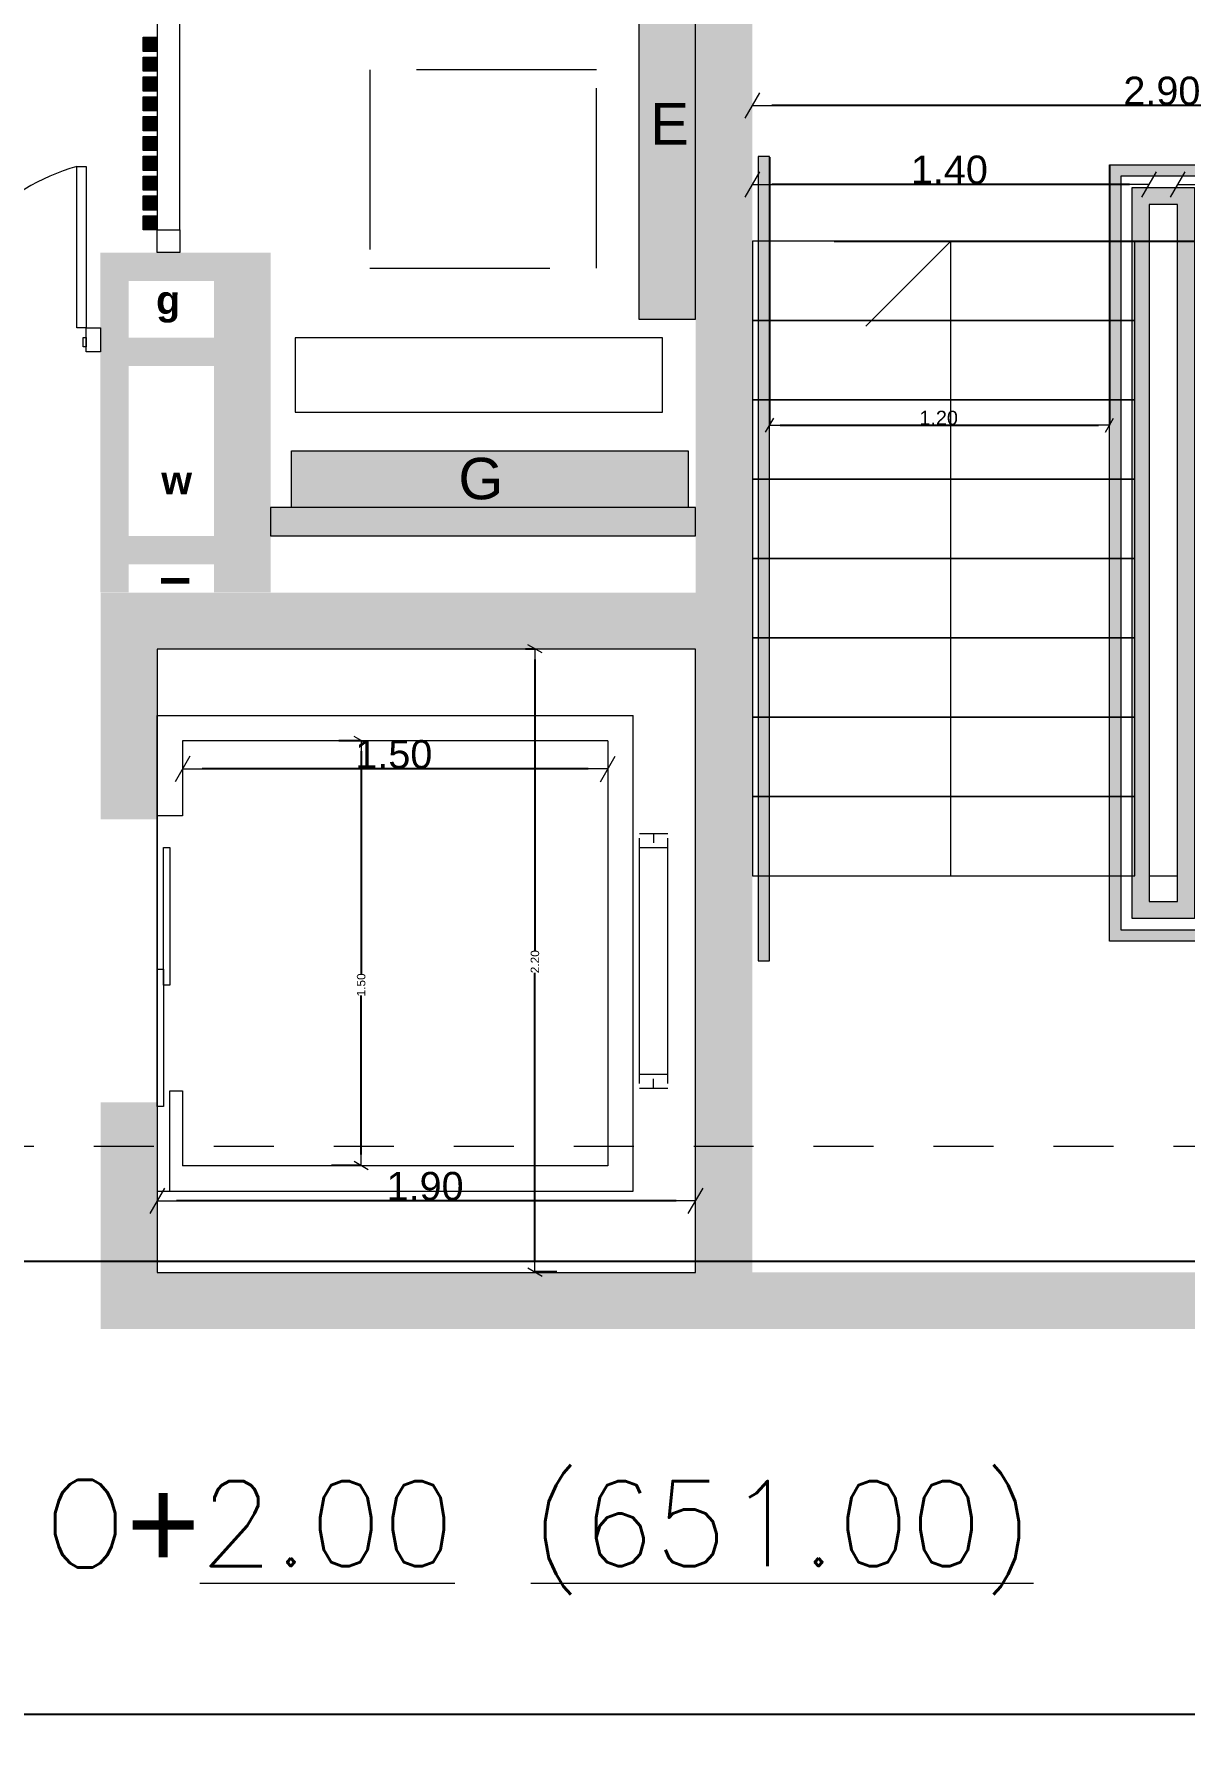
# Model space of a CAD drawing. Header units: millimetres. Extents: x 475616349 to 476941521, y 4620115302 to 4621446928.
# Drawn here: x 476519172 to 476523230, y 4620348741 to 4620354824 of the extents above; entities that cross this region are included whole.
import ezdxf

# ---------------------------------------------------------------- set-up
doc = ezdxf.new("R2010")
doc.units = ezdxf.units.MM
doc.header["$MEASUREMENT"] = 0
doc.set_wipeout_variables(frame=1)
for name, pattern in [('Dashed', [423.333333, 211.666667, -211.666667]), ('Long Dashed', [1058.333302, 634.99999, -423.333311]), ('Wipeout_Contour', [1000, 0, -1000])]:
    doc.linetypes.add(name, pattern=pattern)
doc.layers.add('0_Pen_No__8_Pen_No__11', color=7, linetype='Continuous', lineweight=0, true_color=0x636466)
doc.layers.add('New_2D Drafting - General_Pen_No__250_Pen_No__17', color=7, linetype='Continuous', lineweight=0, true_color=0xa68068)
for name, color, linetype, lineweight in [('0_Pen_No__8_Pen_No__7', 7, 'Continuous', 0), ('2D Drafting - General_Pen_No__250_Pen_No__7_Pen_No__7', 7, 'Continuous', 0), ('a-iataki_Pen_No__1_Pen_No__1', 1, 'Continuous', 0), ('Doors_Pen_No__7_Pen_No__7', 7, 'Continuous', 0), ('G-Anno-Nplt_Pen_No__7', 7, 'Continuous', 0), ('gegmebi_Pen_No__7_Pen_No__7', 7, 'Continuous', 0), ('New_._Pen_No__1', 1, 'Continuous', 0), ('New_2D Drafting - General_Pen_No__1', 1, 'Continuous', 0), ('New_2D Drafting - General_Pen_No__250_Pen_No__7_Pen_No__154', 154, 'Continuous', 0), ('New_2D Drafting - General_Pen_No__250_Pen_No__7_Pen_No__250', 7, 'Continuous', 0), ('New_2D Drafting - General_Pen_No__250_Pen_No__7_Pen_No__7', 7, 'Continuous', 0), ('New_2D Drafting - General_Pen_No__30_Pen_No__9_Pen_No__9_Pen_No__4', 7, 'Continuous', 0), ('New_2D Drafting - General_Pen_No__30_Pen_No__9_Pen_No__9_Pen_No__7', 7, 'Continuous', 0), ('New_2D Drafting - General_Pen_No__4', 7, 'Continuous', 0), ('New_R03_Nakveti_Pen_No__250', 7, 'Continuous', 0), ('New_R03_Nakveti_Pen_No__4', 7, 'Continuous', 0), ('New_shenobebi_Pen_No__1', 1, 'Continuous', 0), ('New_shenobebi_Pen_No__7', 7, 'Continuous', 0), ('New_Structural - Bearing_Pen_No__4', 7, 'Continuous', 0), ('New_Structural - Bearing_Pen_No__7', 7, 'Continuous', 0), ('zoma_Pen_No__142', 142, 'Continuous', 0)]:
    doc.layers.add(name, color=color, linetype=linetype, lineweight=lineweight)
doc.layers.add('zoma', color=7, linetype='Continuous')
doc.styles.add('GENERATED_STYLE_1', font='arial.ttf')
doc.styles.add('GENERATED_STYLE_2', font='arial.ttf')
doc.styles.add('GENERATED_STYLE_7', font='arialbd.ttf')
doc.dimstyles.new('GENERATED_STYLE__1', dxfattribs={"dimtxt": 200, "dimasz": 64.421331, "dimexe": 0.18, "dimexo": 3, "dimgap": 0.09, "dimtad": 1, "dimtih": 1, "dimtoh": 1, "dimlfac": 0.001, "dimzin": 0, "dimdsep": 46, "dimtxsty": 'GENERATED_STYLE_2', "dimblk": 'ARROWHEAD_2', "dimblk1": 'ARROWHEAD_2', "dimblk2": 'ARROWHEAD_2', "dimcen": 0.09, "dimclrd": 142, "dimclre": 142, "dimclrt": 142, "dimadec": 0, "dimazin": 0, "dimtfac": 1, "dimtdec": 4, "dimtmove": 0, "dimatfit": 3, "dimfxl": 1, "dimtolj": 1, "dimtzin": 0, "dimarcsym": 0})
doc.dimstyles.new('GENERATED_STYLE__20', dxfattribs={"dimtxt": 50, "dimasz": 38, "dimexe": 0.18, "dimexo": 3, "dimgap": 0.09, "dimtad": 1, "dimlfac": 0.001, "dimzin": 0, "dimdsep": 46, "dimtxsty": 'GENERATED_STYLE_1', "dimblk": 'ARROWHEAD_2', "dimblk1": 'ARROWHEAD_2', "dimblk2": 'ARROWHEAD_2', "dimcen": 0.09, "dimclrd": 7, "dimclre": 7, "dimclrt": 7, "dimadec": 0, "dimazin": 0, "dimtfac": 1, "dimtdec": 4, "dimtmove": 0, "dimatfit": 3, "dimfxl": 1, "dimtolj": 1, "dimtzin": 0, "dimarcsym": 0})
doc.dimstyles.new('GENERATED_STYLE__5', dxfattribs={"dimtxt": 100, "dimasz": 68.640772, "dimexe": 0.18, "dimexo": 0.0625, "dimgap": 0.09, "dimtad": 1, "dimlfac": 0.001, "dimzin": 0, "dimdsep": 46, "dimtxsty": 'GENERATED_STYLE_2', "dimblk": 'ARROWHEAD_2', "dimblk1": 'ARROWHEAD_2', "dimblk2": 'ARROWHEAD_2', "dimcen": 0.09, "dimse1": 1, "dimse2": 1, "dimclrd": 142, "dimclre": 142, "dimclrt": 142, "dimadec": 0, "dimazin": 0, "dimtfac": 1, "dimtdec": 4, "dimtmove": 0, "dimatfit": 3, "dimfxl": 1, "dimtolj": 1, "dimtzin": 0, "dimarcsym": 0})
doc.dimstyles.new('GENERATED_STYLE__6', dxfattribs={"dimtxt": 30.000001, "dimasz": 38, "dimexe": 0.18, "dimexo": 3, "dimgap": 0.09, "dimtad": 1, "dimlfac": 0.001, "dimzin": 0, "dimdsep": 46, "dimtxsty": 'GENERATED_STYLE_2', "dimblk": 'ARROWHEAD_2', "dimblk1": 'ARROWHEAD_2', "dimblk2": 'ARROWHEAD_2', "dimcen": 0.09, "dimclrd": 142, "dimclre": 142, "dimclrt": 142, "dimadec": 0, "dimazin": 0, "dimtfac": 1, "dimtdec": 4, "dimtmove": 0, "dimatfit": 3, "dimfxl": 1, "dimtolj": 1, "dimtzin": 0, "dimarcsym": 0})
doc.dimstyles.new('GENERATED_STYLE__7', dxfattribs={"dimtxt": 30.000001, "dimasz": 38, "dimexe": 0.18, "dimexo": 3, "dimgap": 0.09, "dimtad": 1, "dimtih": 1, "dimtoh": 1, "dimlfac": 0.001, "dimzin": 0, "dimdsep": 46, "dimtxsty": 'GENERATED_STYLE_2', "dimblk": 'ARROWHEAD_2', "dimblk1": 'ARROWHEAD_2', "dimblk2": 'ARROWHEAD_2', "dimcen": 0.09, "dimclrd": 142, "dimclre": 142, "dimclrt": 142, "dimadec": 0, "dimazin": 0, "dimtfac": 1, "dimtdec": 4, "dimtmove": 0, "dimatfit": 3, "dimfxl": 1, "dimtolj": 1, "dimtzin": 0, "dimarcsym": 0})
doc.dimstyles.new('GENERATED_STYLE__9', dxfattribs={"dimtxt": 100, "dimasz": 68.640772, "dimexe": 0.18, "dimexo": 900, "dimgap": 0.09, "dimtad": 1, "dimlfac": 0.001, "dimzin": 0, "dimdsep": 46, "dimtxsty": 'GENERATED_STYLE_2', "dimblk": 'ARROWHEAD_2', "dimblk1": 'ARROWHEAD_2', "dimblk2": 'ARROWHEAD_2', "dimcen": 0.09, "dimclrd": 7, "dimclre": 7, "dimclrt": 7, "dimadec": 0, "dimazin": 0, "dimtfac": 1, "dimtdec": 4, "dimtmove": 0, "dimatfit": 3, "dimfxl": 1, "dimtolj": 1, "dimtzin": 0, "dimarcsym": 0})

# ---------------------------------------------------------------- blocks, each defined once
blk = doc.blocks.new('*D1238', base_point=(476577134.1, 4620325125.7))
at = {"layer": 'zoma_Pen_No__142', "color": 142, "linetype": 'Continuous', "lineweight": 0, "transparency": 16777216}
for p, q in [((476518731.6, 4620381340.9), (476518682.7, 4620381256.2)), ((476518707.1, 4620381235), (476518707.1, 4620381362.1)), ((476525231.6, 4620381340.9), (476525182.7, 4620381256.2)), ((476525207.1, 4620381235), (476525207.1, 4620381362.1)), ((476518707.1, 4620381298.6), (476525207.1, 4620381298.6))]:
    blk.add_line(p, q, dxfattribs=at)
at = {"layer": 'zoma_Pen_No__142', "color": 142, "lineweight": 0, "transparency": 16777216, "char_height": 200, "attachment_point": 7, "style": 'GENERATED_STYLE_2'}
for s, insert in [('\\A1;{\\pql;\\fArial CYR|b0|i0|c204|p34;6.50}', (476521691.1, 4620381338.6)), ('\\A1;{\\pql;\\fArial CYR|b0|i0|c204|p34;0.40}', (476524650.5, 4620381338.6))]:
    blk.add_mtext(s, dxfattribs=dict(at, insert=insert))
blk = doc.blocks.new('ARROWHEAD_2')
at = {"color": 0, "linetype": 'Continuous', "lineweight": 0}
for p, q in [((0, 0), (-1, 0)), ((-0.378, -0.655), (0.378, 0.655))]:
    blk.add_line(p, q, dxfattribs=at)
blk = doc.blocks.new('*D4000')
at = {"layer": 'Defpoints', "color": 0, "linetype": 'Continuous', "transparency": 16777216}
for p in [(476519605.1, 4620350706.6), (476519605.1, 4620350701.6), (476521505.1, 4620350701.6)]:
    blk.add_point(p, dxfattribs=at)
at = {"layer": 'zoma', "color": 142, "linetype": 'Continuous', "lineweight": -2, "transparency": 16777216}
blk.add_line((476521436.4, 4620350706.6), (476519673.7, 4620350706.6), dxfattribs=at)
at = {"layer": 'zoma', "color": 142, "linetype": 'Continuous', "lineweight": -2, "transparency": 16777216, "xscale": 68.64077230571034, "yscale": 68.64077230571034, "zscale": 68.64077230571034, "rotation": 180}
blk.add_blockref('ARROWHEAD_2', (476519605.1, 4620350706.6), dxfattribs=at)
at = {"layer": 'zoma', "color": 142, "linetype": 'Continuous', "lineweight": -2, "transparency": 16777216, "xscale": 68.64077230571034, "yscale": 68.64077230571034, "zscale": 68.64077230571034}
blk.add_blockref('ARROWHEAD_2', (476521505.1, 4620350706.6), dxfattribs=at)
at = {"layer": 'zoma', "color": 142, "linetype": 'Continuous', "lineweight": 0, "transparency": 16777216, "insert": (476520550.4, 4620350757.7), "char_height": 100, "attachment_point": 5, "style": 'GENERATED_STYLE_2'}
blk.add_mtext('\\A1;1.90', dxfattribs=at)
blk = doc.blocks.new('*D4001')
at = {"layer": 'Defpoints', "color": 0, "linetype": 'Continuous', "transparency": 16777216}
for p in [(476520243.5, 4620352331.8), (476520324.9, 4620352331.8), (476520217.4, 4620350831.8)]:
    blk.add_point(p, dxfattribs=at)
at = {"layer": 'zoma', "color": 142, "linetype": 'Continuous', "lineweight": -2, "transparency": 16777216}
for p, q in [((476520246.5, 4620352331.8), (476520325.1, 4620352331.8)), ((476520324.9, 4620352293.8), (476520324.9, 4620351506.3)), ((476520324.9, 4620350869.8), (476520324.9, 4620351431.1)), ((476520220.4, 4620350831.8), (476520325.1, 4620350831.8))]:
    blk.add_line(p, q, dxfattribs=at)
at = {"layer": 'zoma', "color": 142, "linetype": 'Continuous', "lineweight": -2, "transparency": 16777216, "xscale": 38.00000000000001, "yscale": 38.00000000000001, "zscale": 38.00000000000001}
for p, rotation in [((476520324.9, 4620352331.8), 90), ((476520324.9, 4620350831.8), 270)]:
    blk.add_blockref('ARROWHEAD_2', p, dxfattribs=dict(at, rotation=rotation))
at = {"layer": 'zoma', "color": 142, "linetype": 'Continuous', "lineweight": 0, "transparency": 16777216, "insert": (476520324.9, 4620351468.7), "char_height": 30, "attachment_point": 5, "rotation": 90, "style": 'GENERATED_STYLE_2'}
blk.add_mtext('\\A1;1.50', dxfattribs=at)
blk = doc.blocks.new('*D4002')
at = {"layer": 'Defpoints', "color": 0, "linetype": 'Continuous', "transparency": 16777216}
for p in [(476519694.8, 4620352330.3), (476521194.8, 4620352330.3), (476519694.8, 4620352231.1)]:
    blk.add_point(p, dxfattribs=at)
at = {"layer": 'zoma', "color": 142, "linetype": 'Continuous', "lineweight": -2, "transparency": 16777216}
blk.add_line((476521126.1, 4620352231.1), (476519763.4, 4620352231.1), dxfattribs=at)
at = {"layer": 'zoma', "color": 142, "linetype": 'Continuous', "lineweight": -2, "transparency": 16777216, "xscale": 68.64077230571034, "yscale": 68.64077230571034, "zscale": 68.64077230571034, "rotation": 180}
blk.add_blockref('ARROWHEAD_2', (476519694.8, 4620352231.1), dxfattribs=at)
at = {"layer": 'zoma', "color": 142, "linetype": 'Continuous', "lineweight": -2, "transparency": 16777216, "xscale": 68.64077230571034, "yscale": 68.64077230571034, "zscale": 68.64077230571034}
blk.add_blockref('ARROWHEAD_2', (476521194.8, 4620352231.1), dxfattribs=at)
at = {"layer": 'zoma', "color": 142, "linetype": 'Continuous', "lineweight": 0, "transparency": 16777216, "insert": (476520440.1, 4620352282.2), "char_height": 100, "attachment_point": 5, "style": 'GENERATED_STYLE_2'}
blk.add_mtext('\\A1;1.50', dxfattribs=at)
blk = doc.blocks.new('*D4003')
at = {"layer": 'Defpoints', "color": 0, "linetype": 'Continuous', "transparency": 16777216}
for p in [(476520901.3, 4620352655.2), (476520938.1, 4620352655.2), (476521018.1, 4620350455.2)]:
    blk.add_point(p, dxfattribs=at)
at = {"layer": 'zoma', "color": 142, "linetype": 'Continuous', "lineweight": -2, "transparency": 16777216}
for p, q in [((476520904.3, 4620352655.2), (476520938.3, 4620352655.2)), ((476520938.1, 4620352617.2), (476520938.1, 4620351589.8)), ((476520938.1, 4620350493.2), (476520938.1, 4620351511.2)), ((476521015.1, 4620350455.2), (476520938, 4620350455.2))]:
    blk.add_line(p, q, dxfattribs=at)
at = {"layer": 'zoma', "color": 142, "linetype": 'Continuous', "lineweight": -2, "transparency": 16777216, "xscale": 38.00000000000001, "yscale": 38.00000000000001, "zscale": 38.00000000000001}
for p, rotation in [((476520938.1, 4620352655.2), 90), ((476520938.1, 4620350455.2), 270)]:
    blk.add_blockref('ARROWHEAD_2', p, dxfattribs=dict(at, rotation=rotation))
at = {"layer": 'zoma', "color": 142, "linetype": 'Continuous', "lineweight": 0, "transparency": 16777216, "insert": (476520938.1, 4620351550.5), "char_height": 30, "attachment_point": 5, "rotation": 90, "style": 'GENERATED_STYLE_2'}
blk.add_mtext('\\A1;2.20', dxfattribs=at)
blk = doc.blocks.new('*D3923')
at = {"layer": 'Defpoints', "color": 0, "linetype": 'Continuous', "transparency": 16777216}
for p in [(476467805.1, 4620355693.7), (476533682.1, 4620355693.7), (476467805.1, 4620340493.7)]:
    blk.add_point(p, dxfattribs=at)
at = {"layer": 'zoma', "color": 7, "linetype": 'Continuous', "lineweight": -2, "transparency": 16777216}
for p, q in [((476468705.1, 4620355693.7), (476533682.3, 4620355693.7)), ((476533682.1, 4620355625.1), (476533682.1, 4620348251.7)), ((476533682.1, 4620340562.4), (476533682.1, 4620347923.8)), ((476468705.1, 4620340493.7), (476533682.3, 4620340493.7))]:
    blk.add_line(p, q, dxfattribs=at)
at = {"layer": 'zoma', "color": 7, "linetype": 'Continuous', "lineweight": -2, "transparency": 16777216, "xscale": 68.64077230571034, "yscale": 68.64077230571034, "zscale": 68.64077230571034}
for p, rotation in [((476533682.1, 4620355693.7), 90), ((476533682.1, 4620340493.7), 270)]:
    blk.add_blockref('ARROWHEAD_2', p, dxfattribs=dict(at, rotation=rotation))
at = {"layer": 'zoma', "color": 7, "linetype": 'Continuous', "lineweight": 0, "transparency": 16777216, "insert": (476533682.1, 4620348087.8), "char_height": 100, "attachment_point": 5, "rotation": 90, "style": 'GENERATED_STYLE_2'}
blk.add_mtext('\\A1;15.20', dxfattribs=at)
blk = doc.blocks.new('*D3929')
at = {"layer": 'Defpoints', "color": 0, "linetype": 'Continuous', "transparency": 16777216}
for p in [(476467805.3, 4620348893.7), (476532893, 4620348893.7), (476467805.1, 4620348293.7)]:
    blk.add_point(p, dxfattribs=at)
at = {"layer": 'zoma', "color": 7, "linetype": 'Continuous', "lineweight": -2, "transparency": 16777216}
for p, q in [((476468705.3, 4620348893.7), (476532893.2, 4620348893.7)), ((476532893, 4620348825.1), (476532893, 4620348717.2)), ((476532893, 4620348362.4), (476532893, 4620348457.6)), ((476468705.1, 4620348293.7), (476532893.2, 4620348293.7))]:
    blk.add_line(p, q, dxfattribs=at)
at = {"layer": 'zoma', "color": 7, "linetype": 'Continuous', "lineweight": -2, "transparency": 16777216, "xscale": 68.64077230571034, "yscale": 68.64077230571034, "zscale": 68.64077230571034}
for p, rotation in [((476532893, 4620348893.7), 90), ((476532893, 4620348293.7), 270)]:
    blk.add_blockref('ARROWHEAD_2', p, dxfattribs=dict(at, rotation=rotation))
at = {"layer": 'zoma', "color": 7, "linetype": 'Continuous', "lineweight": 0, "transparency": 16777216, "insert": (476532893, 4620348587.4), "char_height": 100, "attachment_point": 5, "rotation": 90, "style": 'GENERATED_STYLE_2'}
blk.add_mtext('\\A1;0.60', dxfattribs=at)
blk = doc.blocks.new('*D3930')
at = {"layer": 'Defpoints', "color": 0, "linetype": 'Continuous', "transparency": 16777216}
for p in [(476467805.1, 4620350493.7), (476532893, 4620350493.7), (476467805.3, 4620348893.7)]:
    blk.add_point(p, dxfattribs=at)
at = {"layer": 'zoma', "color": 7, "linetype": 'Continuous', "lineweight": -2, "transparency": 16777216}
for p, q in [((476468705.1, 4620350493.7), (476532893.2, 4620350493.7)), ((476532893, 4620350425.1), (476532893, 4620349812.5)), ((476532893, 4620348962.4), (476532893, 4620349562.3)), ((476468705.3, 4620348893.7), (476532893.2, 4620348893.7))]:
    blk.add_line(p, q, dxfattribs=at)
at = {"layer": 'zoma', "color": 7, "linetype": 'Continuous', "lineweight": -2, "transparency": 16777216, "xscale": 68.64077230571034, "yscale": 68.64077230571034, "zscale": 68.64077230571034}
for p, rotation in [((476532893, 4620350493.7), 90), ((476532893, 4620348893.7), 270)]:
    blk.add_blockref('ARROWHEAD_2', p, dxfattribs=dict(at, rotation=rotation))
at = {"layer": 'zoma', "color": 7, "linetype": 'Continuous', "lineweight": 0, "transparency": 16777216, "insert": (476532893, 4620349687.4), "char_height": 100, "attachment_point": 5, "rotation": 90, "style": 'GENERATED_STYLE_2'}
blk.add_mtext('\\A1;1.60', dxfattribs=at)
blk = doc.blocks.new('*D3931')
at = {"layer": 'Defpoints', "color": 0, "linetype": 'Continuous', "transparency": 16777216}
for p in [(476467805.1, 4620355293.7), (476532893, 4620355293.7), (476467805.1, 4620350493.7)]:
    blk.add_point(p, dxfattribs=at)
at = {"layer": 'zoma', "color": 7, "linetype": 'Continuous', "lineweight": -2, "transparency": 16777216}
for p, q in [((476468705.1, 4620355293.7), (476532893.2, 4620355293.7)), ((476532893, 4620355225.1), (476532893, 4620353019.2)), ((476532893, 4620350562.4), (476532893, 4620352755.6)), ((476468705.1, 4620350493.7), (476532893.2, 4620350493.7))]:
    blk.add_line(p, q, dxfattribs=at)
at = {"layer": 'zoma', "color": 7, "linetype": 'Continuous', "lineweight": -2, "transparency": 16777216, "xscale": 68.64077230571034, "yscale": 68.64077230571034, "zscale": 68.64077230571034}
for p, rotation in [((476532893, 4620355293.7), 90), ((476532893, 4620350493.7), 270)]:
    blk.add_blockref('ARROWHEAD_2', p, dxfattribs=dict(at, rotation=rotation))
at = {"layer": 'zoma', "color": 7, "linetype": 'Continuous', "lineweight": 0, "transparency": 16777216, "insert": (476532893, 4620352887.4), "char_height": 100, "attachment_point": 5, "rotation": 90, "style": 'GENERATED_STYLE_2'}
blk.add_mtext('\\A1;4.80', dxfattribs=at)
blk = doc.blocks.new('*D3992')
at = {"layer": 'Defpoints', "color": 0, "linetype": 'Continuous', "transparency": 16777216}
for p in [(476523205, 4620354326.8), (476524605, 4620354340), (476523205, 4620354294.6)]:
    blk.add_point(p, dxfattribs=at)
at = {"layer": 'zoma', "color": 142, "linetype": 'Continuous', "lineweight": -2, "transparency": 16777216}
blk.add_line((476524536.4, 4620354294.6), (476523273.7, 4620354294.6), dxfattribs=at)
at = {"layer": 'zoma', "color": 142, "linetype": 'Continuous', "lineweight": -2, "transparency": 16777216, "xscale": 68.64077230571034, "yscale": 68.64077230571034, "zscale": 68.64077230571034, "rotation": 180}
blk.add_blockref('ARROWHEAD_2', (476523205, 4620354294.6), dxfattribs=at)
at = {"layer": 'zoma', "color": 142, "linetype": 'Continuous', "lineweight": -2, "transparency": 16777216, "xscale": 68.64077230571034, "yscale": 68.64077230571034, "zscale": 68.64077230571034}
blk.add_blockref('ARROWHEAD_2', (476524605, 4620354294.6), dxfattribs=at)
at = {"layer": 'zoma', "color": 142, "linetype": 'Continuous', "lineweight": 0, "transparency": 16777216, "insert": (476523900.3, 4620354345.7), "char_height": 100, "attachment_point": 5, "style": 'GENERATED_STYLE_2'}
blk.add_mtext('\\A1;1.40', dxfattribs=at)
blk = doc.blocks.new('*D3993')
at = {"layer": 'Defpoints', "color": 0, "linetype": 'Continuous', "transparency": 16777216}
for p in [(476521705, 4620354464), (476523105, 4620354416.5), (476521705, 4620354294.6)]:
    blk.add_point(p, dxfattribs=at)
at = {"layer": 'zoma', "color": 142, "linetype": 'Continuous', "lineweight": -2, "transparency": 16777216}
blk.add_line((476523036.4, 4620354294.6), (476521773.7, 4620354294.6), dxfattribs=at)
at = {"layer": 'zoma', "color": 142, "linetype": 'Continuous', "lineweight": -2, "transparency": 16777216, "xscale": 68.64077230571034, "yscale": 68.64077230571034, "zscale": 68.64077230571034, "rotation": 180}
blk.add_blockref('ARROWHEAD_2', (476521705, 4620354294.6), dxfattribs=at)
at = {"layer": 'zoma', "color": 142, "linetype": 'Continuous', "lineweight": -2, "transparency": 16777216, "xscale": 68.64077230571034, "yscale": 68.64077230571034, "zscale": 68.64077230571034}
blk.add_blockref('ARROWHEAD_2', (476523105, 4620354294.6), dxfattribs=at)
at = {"layer": 'zoma', "color": 142, "linetype": 'Continuous', "lineweight": 0, "transparency": 16777216, "insert": (476522400.3, 4620354345.7), "char_height": 100, "attachment_point": 5, "style": 'GENERATED_STYLE_2'}
blk.add_mtext('\\A1;1.40', dxfattribs=at)
blk = doc.blocks.new('*D3994')
at = {"layer": 'Defpoints', "color": 0, "linetype": 'Continuous', "transparency": 16777216}
for p in [(476524605, 4620354789.2), (476521705, 4620354603.3), (476521705, 4620354573.1)]:
    blk.add_point(p, dxfattribs=at)
at = {"layer": 'zoma', "color": 142, "linetype": 'Continuous', "lineweight": -2, "transparency": 16777216}
blk.add_line((476524536.4, 4620354573.1), (476521773.7, 4620354573.1), dxfattribs=at)
at = {"layer": 'zoma', "color": 142, "linetype": 'Continuous', "lineweight": -2, "transparency": 16777216, "xscale": 68.64077230571034, "yscale": 68.64077230571034, "zscale": 68.64077230571034, "rotation": 180}
blk.add_blockref('ARROWHEAD_2', (476521705, 4620354573.1), dxfattribs=at)
at = {"layer": 'zoma', "color": 142, "linetype": 'Continuous', "lineweight": -2, "transparency": 16777216, "xscale": 68.64077230571034, "yscale": 68.64077230571034, "zscale": 68.64077230571034}
blk.add_blockref('ARROWHEAD_2', (476524605, 4620354573.1), dxfattribs=at)
at = {"layer": 'zoma', "color": 142, "linetype": 'Continuous', "lineweight": 0, "transparency": 16777216, "insert": (476523150.3, 4620354624.3), "char_height": 100, "attachment_point": 5, "style": 'GENERATED_STYLE_2'}
blk.add_mtext('\\A1;2.90', dxfattribs=at)
blk = doc.blocks.new('*D3995')
at = {"layer": 'Defpoints', "color": 0, "linetype": 'Continuous', "transparency": 16777216}
for p in [(476522279.6, 4620355493.7), (476524157.8, 4620355493.7), (476521991, 4620354093.7)]:
    blk.add_point(p, dxfattribs=at)
at = {"layer": 'zoma', "color": 142, "linetype": 'Continuous', "lineweight": -2, "transparency": 16777216}
for p, q in [((476522282.6, 4620355493.7), (476524158, 4620355493.7)), ((476524157.8, 4620355455.7), (476524157.8, 4620354826.6)), ((476524157.8, 4620354131.7), (476524157.8, 4620354751.4)), ((476521994, 4620354093.7), (476524158, 4620354093.7))]:
    blk.add_line(p, q, dxfattribs=at)
at = {"layer": 'zoma', "color": 142, "linetype": 'Continuous', "lineweight": -2, "transparency": 16777216, "xscale": 38.00000000000001, "yscale": 38.00000000000001, "zscale": 38.00000000000001}
for p, rotation in [((476524157.8, 4620355493.7), 90), ((476524157.8, 4620354093.7), 270)]:
    blk.add_blockref('ARROWHEAD_2', p, dxfattribs=dict(at, rotation=rotation))
at = {"layer": 'zoma', "color": 142, "linetype": 'Continuous', "lineweight": 0, "transparency": 16777216, "insert": (476524157.8, 4620354789), "char_height": 30, "attachment_point": 5, "rotation": 90, "style": 'GENERATED_STYLE_2'}
blk.add_mtext('\\A1;1.40', dxfattribs=at)
blk = doc.blocks.new('*D4064')
at = {"layer": 'Defpoints', "color": 0, "linetype": 'Continuous', "transparency": 16777216}
for p in [(476521765.1, 4620354393.7), (476522965.1, 4620354363.6), (476522965.1, 4620353444.7)]:
    blk.add_point(p, dxfattribs=at)
at = {"layer": 'zoma', "color": 7, "linetype": 'Continuous', "lineweight": -2, "transparency": 16777216}
for p, q in [((476521765.1, 4620354390.7), (476521765.1, 4620353444.5)), ((476522965.1, 4620354360.6), (476522965.1, 4620353444.5)), ((476521803.1, 4620353444.7), (476522927.1, 4620353444.7))]:
    blk.add_line(p, q, dxfattribs=at)
at = {"layer": 'zoma', "color": 7, "linetype": 'Continuous', "lineweight": -2, "transparency": 16777216, "xscale": 38.00000000000001, "yscale": 38.00000000000001, "zscale": 38.00000000000001, "rotation": 180}
blk.add_blockref('ARROWHEAD_2', (476521765.1, 4620353444.7), dxfattribs=at)
at = {"layer": 'zoma', "color": 7, "linetype": 'Continuous', "lineweight": -2, "transparency": 16777216, "xscale": 38.00000000000001, "yscale": 38.00000000000001, "zscale": 38.00000000000001}
blk.add_blockref('ARROWHEAD_2', (476522965.1, 4620353444.7), dxfattribs=at)
at = {"layer": 'zoma', "color": 7, "linetype": 'Continuous', "lineweight": 0, "transparency": 16777216, "insert": (476522362.6, 4620353470.3), "char_height": 50, "attachment_point": 5, "style": 'GENERATED_STYLE_1'}
blk.add_mtext('\\A1;1.20', dxfattribs=at)

msp = doc.modelspace()

# ---------------------------------------------------------------- hatches: boundary and pattern name
at = {"layer": '0_Pen_No__8_Pen_No__11', "linetype": 'Continuous', "lineweight": 0, "true_color": 0x636466}
for points in [[(476521505.018, 4620355219.153), (476521305.018, 4620355219.152), (476521305.027, 4620353819.198), (476521505.027, 4620353819.2)], [(476521478.846, 4620353353.957), (476521478.846, 4620353153.957), (476520078.892, 4620353153.957), (476520078.892, 4620353353.957)]]:
    msp.add_hatch(color=251, dxfattribs=at).paths.add_polyline_path(points)
at = {"layer": '2D Drafting - General_Pen_No__250_Pen_No__7_Pen_No__7', "linetype": 'Continuous', "lineweight": 0}
for points in [[(476521505.026, 4620355493.723), (476521505.026, 4620352853.69), (476521705.026, 4620352853.69), (476521705.026, 4620355493.723)], [(476520005.026, 4620354053.957), (476519805.026, 4620354053.957), (476519805.026, 4620352853.957), (476520005.026, 4620352853.957)]]:
    msp.add_hatch(color=7, dxfattribs=at).paths.add_polyline_path(points)
at = {"layer": 'G-Anno-Nplt_Pen_No__7', "linetype": 'Continuous', "lineweight": 0}
msp.add_hatch(color=7, dxfattribs=at).paths.add_polyline_path([(476521705.084, 4620350253.648), (476524605.084, 4620350253.648), (476524605.084, 4620350453.648), (476521705.084, 4620350453.648)])
at = {"layer": 'New_2D Drafting - General_Pen_No__1', "linetype": 'Continuous', "lineweight": 0}
msp.add_hatch(color=1, dxfattribs=at).paths.add_polyline_path([(476521725.084, 4620351553.68), (476521765.084, 4620351553.68), (476521765.084, 4620354393.68), (476521725.084, 4620354393.68)])
h = msp.add_hatch(color=1, dxfattribs=at)
h.paths.add_polyline_path([(476523345.084, 4620351623.572), (476522965.084, 4620351623.572), (476522965.084, 4620351753.68), (476522965.084, 4620354363.587), (476523345.084, 4620354363.587)])
h.paths.add_polyline_path([(476523005.084, 4620351663.572), (476523305.084, 4620351663.572), (476523305.084, 4620354323.587), (476523005.084, 4620354323.587)], flags=16)
h = msp.add_hatch(color=1, dxfattribs=at)
h.paths.add_polyline_path([(476523265.084, 4620351703.572), (476523045.084, 4620351703.572), (476523045.084, 4620354283.587), (476523265.084, 4620354283.587)])
h.paths.add_polyline_path([(476523205.084, 4620351763.572), (476523205.084, 4620354223.587), (476523105.084, 4620354223.587), (476523105.084, 4620351763.572)], flags=16)
at = {"layer": 'New_2D Drafting - General_Pen_No__250_Pen_No__17', "linetype": 'Continuous', "lineweight": 0, "true_color": 0xa68068}
for points in [[(476519605.026, 4620354763.957), (476519605.026, 4620354813.957), (476519555.026, 4620354813.957), (476519555.026, 4620354763.957)], [(476519605.026, 4620354693.957), (476519605.026, 4620354743.957), (476519555.026, 4620354743.957), (476519555.026, 4620354693.957)], [(476519555.026, 4620354673.957), (476519555.026, 4620354623.957), (476519605.026, 4620354623.957), (476519605.026, 4620354673.957)], [(476519605.026, 4620354553.957), (476519605.026, 4620354603.957), (476519555.026, 4620354603.957), (476519555.026, 4620354553.957)], [(476519605.026, 4620354483.957), (476519605.026, 4620354533.957), (476519555.026, 4620354533.957), (476519555.026, 4620354483.957)], [(476519605.026, 4620354413.957), (476519605.026, 4620354463.957), (476519555.026, 4620354463.957), (476519555.026, 4620354413.957)], [(476519605.026, 4620354343.957), (476519605.026, 4620354393.957), (476519555.026, 4620354393.957), (476519555.026, 4620354343.957)], [(476519605.026, 4620354273.957), (476519605.026, 4620354323.957), (476519555.026, 4620354323.957), (476519555.026, 4620354273.957)], [(476519605.026, 4620354203.957), (476519605.026, 4620354253.957), (476519555.026, 4620354253.957), (476519555.026, 4620354203.957)], [(476519555.026, 4620354183.957), (476519555.026, 4620354133.957), (476519605.026, 4620354133.957), (476519605.026, 4620354183.957)]]:
    msp.add_hatch(color=45, dxfattribs=at).paths.add_polyline_path(points)
at = {"layer": 'New_2D Drafting - General_Pen_No__250_Pen_No__7_Pen_No__154', "linetype": 'Continuous', "lineweight": 0}
for points in [[(476521705.084, 4620352853.647), (476521505.084, 4620352853.647), (476519405.084, 4620352853.647), (476519405.084, 4620352053.648), (476519605.084, 4620352053.648), (476519605.084, 4620352653.647), (476521505.084, 4620352653.647), (476521705.084, 4620352653.647)], [(476521705.084, 4620352653.648), (476521505.084, 4620352653.648), (476521505.084, 4620350453.647), (476519605.084, 4620350453.647), (476519605.084, 4620351053.648), (476519405.084, 4620351053.648), (476519405.084, 4620350253.648), (476521705.084, 4620350253.648), (476521705.084, 4620350453.647)]]:
    msp.add_hatch(color=154, dxfattribs=at).paths.add_polyline_path(points)
at = {"layer": 'New_2D Drafting - General_Pen_No__250_Pen_No__7_Pen_No__7', "linetype": 'Continuous', "lineweight": 0}
msp.add_hatch(color=7, dxfattribs=at).paths.add_polyline_path([(476521505.026, 4620353054.192), (476521505.026, 4620353154.192), (476520005.026, 4620353154.192), (476520005.026, 4620353054.192)])
at = {"layer": 'New_2D Drafting - General_Pen_No__30_Pen_No__9_Pen_No__9_Pen_No__4', "linetype": 'Continuous', "lineweight": 0}
msp.add_hatch(color=7, dxfattribs=at).paths.add_polyline_path([(476519505.026, 4620353753.955), (476519505.026, 4620353953.957), (476519805.026, 4620353953.957), (476519805.026, 4620354053.957), (476519405.026, 4620354053.957), (476519405.026, 4620353753.955)])
at = {"layer": 'New_2D Drafting - General_Pen_No__30_Pen_No__9_Pen_No__9_Pen_No__7', "linetype": 'Continuous', "lineweight": 0}
for points in [[(476519405.026, 4620353753.955), (476519405.026, 4620352853.957), (476519505.026, 4620352853.957), (476519505.026, 4620353753.955)], [(476519805.026, 4620353753.955), (476519505.026, 4620353753.955), (476519505.026, 4620353653.955), (476519805.026, 4620353653.955)], [(476519805.026, 4620353053.957), (476519505.026, 4620353053.957), (476519505.026, 4620352953.957), (476519805.026, 4620352953.957)]]:
    msp.add_hatch(color=7, dxfattribs=at).paths.add_polyline_path(points)

# ---------------------------------------------------------------- linework, layer by layer
at = {"layer": '0_Pen_No__8_Pen_No__7', "color": 7, "linetype": 'Continuous', "lineweight": 0, "flags": 128}
for points in [[(476521505.018, 4620355219.153), (476521305.018, 4620355219.152), (476521305.027, 4620353819.198), (476521505.027, 4620353819.2)], [(476521478.846, 4620353353.957), (476521478.846, 4620353153.957), (476520078.892, 4620353153.957), (476520078.892, 4620353353.957)]]:
    msp.add_lwpolyline(points, close=True, dxfattribs=at)
at = {"layer": 'Doors_Pen_No__7_Pen_No__7', "color": 7, "linetype": 'Continuous', "lineweight": 0, "flags": 128}
for points in [[(476519355.028, 4620353788.016), (476519321.695, 4620353787.964), (476519321.695, 4620354357.893), (476519355.028, 4620354357.945)], [(476519405.028, 4620353703.35), (476519355.028, 4620353703.35), (476519355.028, 4620353788.016), (476519405.028, 4620353788.016)], [(476519355.028, 4620353721.35), (476519343.528, 4620353721.35), (476519343.528, 4620353754.683), (476519355.028, 4620353754.683)]]:
    msp.add_lwpolyline(points, close=True, dxfattribs=at)
at = {"layer": 'Doors_Pen_No__7_Pen_No__7', "color": 7, "linetype": 'Continuous', "lineweight": 0}
msp.add_arc((476519518.027, 4620353659.056), 725.892, 105.6922494, 168.6096286, dxfattribs=at)
at = {"layer": 'gegmebi_Pen_No__7_Pen_No__7', "color": 7, "linetype": 'Continuous', "lineweight": 0, "flags": 128}
for points in [[(476523055.084, 4620353813.68), (476523055.084, 4620354093.68), (476521705.084, 4620354093.68), (476521705.084, 4620353813.68)], [(476523105.084, 4620351853.68), (476523205.084, 4620351853.68), (476523205.084, 4620354093.68), (476523105.084, 4620354093.68)], [(476523055.084, 4620353533.68), (476523055.084, 4620353813.68), (476521705.084, 4620353813.68), (476521705.084, 4620353533.68)], [(476523055.084, 4620353253.68), (476523055.084, 4620353533.68), (476521705.084, 4620353533.68), (476521705.084, 4620353253.68)], [(476523055.084, 4620352973.68), (476523055.084, 4620353253.68), (476521705.084, 4620353253.68), (476521705.084, 4620352973.68)], [(476523055.084, 4620352693.68), (476523055.084, 4620352973.68), (476521705.084, 4620352973.68), (476521705.084, 4620352693.68)], [(476523055.084, 4620352413.68), (476523055.084, 4620352693.68), (476521705.084, 4620352693.68), (476521705.084, 4620352413.68)], [(476523055.084, 4620352133.68), (476523055.084, 4620352413.68), (476521705.084, 4620352413.68), (476521705.084, 4620352133.68)], [(476523055.084, 4620351853.68), (476523055.084, 4620352133.68), (476521705.084, 4620352133.68), (476521705.084, 4620351853.68)]]:
    msp.add_lwpolyline(points, close=True, dxfattribs=at)
msp.add_lwpolyline([(476522405.084, 4620351853.68), (476522405.084, 4620354093.68), (476522105.084, 4620353793.68)], dxfattribs=at)
at = {"layer": 'New_2D Drafting - General_Pen_No__250_Pen_No__7_Pen_No__250', "color": 7, "linetype": 'Continuous', "lineweight": 0, "flags": 128}
msp.add_lwpolyline([(476521505.026, 4620353054.192), (476521505.026, 4620353154.192), (476520005.026, 4620353154.192), (476520005.026, 4620353054.192)], close=True, dxfattribs=at)
at = {"layer": 'New_2D Drafting - General_Pen_No__4', "color": 7, "linetype": 'Continuous', "lineweight": 0, "flags": 128}
for points in [[(476521725.084, 4620351553.68), (476521765.084, 4620351553.68), (476521765.084, 4620354393.68), (476521725.084, 4620354393.68)], [(476523345.084, 4620351623.572), (476522965.084, 4620351623.572), (476522965.084, 4620351753.68), (476522965.084, 4620354363.587), (476523345.084, 4620354363.587)], [(476523005.084, 4620351663.572), (476523305.084, 4620351663.572), (476523305.084, 4620354323.587), (476523005.084, 4620354323.587)], [(476523265.084, 4620351703.572), (476523045.084, 4620351703.572), (476523045.084, 4620354283.587), (476523265.084, 4620354283.587)], [(476523205.084, 4620351763.572), (476523205.084, 4620354223.587), (476523105.084, 4620354223.587), (476523105.084, 4620351763.572)]]:
    msp.add_lwpolyline(points, close=True, dxfattribs=at)
at = {"layer": 'New_R03_Nakveti_Pen_No__250', "color": 7, "linetype": 'Continuous', "lineweight": 0}
for p, q in [((476521306.644, 4620352003.648), (476521406.644, 4620352003.648)), ((476521356.644, 4620352003.648), (476521356.644, 4620351970.314)), ((476521306.644, 4620351120.314), (476521306.644, 4620351986.981)), ((476521306.644, 4620351953.648), (476521406.644, 4620351953.648)), ((476521406.644, 4620351120.314), (476521406.644, 4620351986.981)), ((476521306.644, 4620351153.648), (476521406.644, 4620351153.648)), ((476521306.644, 4620351103.648), (476521406.644, 4620351103.648)), ((476521356.644, 4620351103.648), (476521356.644, 4620351136.981))]:
    msp.add_line(p, q, dxfattribs=at)
at = {"layer": 'New_R03_Nakveti_Pen_No__4', "color": 7, "linetype": 'Continuous', "lineweight": 0}
for p, q in [((476519605.084, 4620352065.315), (476519605.084, 4620352419.949)), ((476519605.084, 4620352419.949), (476521284.456, 4620352419.949)), ((476521284.456, 4620350740.577), (476521284.456, 4620352419.949)), ((476519694.77, 4620352330.263), (476519694.77, 4620352065.315)), ((476521194.77, 4620352330.263), (476519694.77, 4620352330.263)), ((476521194.77, 4620352330.263), (476521194.77, 4620350830.263)), ((476519694.77, 4620352065.315), (476519605.084, 4620352065.315)), ((476519605.084, 4620351095.211), (476519605.084, 4620352065.315)), ((476519605.084, 4620351095.211), (476519605.084, 4620350740.577)), ((476519649.927, 4620350740.577), (476519649.927, 4620351095.211)), ((476519649.927, 4620351095.211), (476519694.77, 4620351095.211)), ((476519694.77, 4620351095.211), (476519694.77, 4620350830.263)), ((476521194.77, 4620350830.263), (476519694.77, 4620350830.263)), ((476519605.084, 4620350740.577), (476521284.456, 4620350740.577))]:
    msp.add_line(p, q, dxfattribs=at)
for points in [[(476519627.505, 4620351468.155), (476519627.505, 4620351953.208), (476519649.927, 4620351953.208), (476519649.927, 4620351468.155)], [(476519605.084, 4620351039.157), (476519605.084, 4620351524.209), (476519627.505, 4620351524.209), (476519627.505, 4620351039.157)]]:
    msp.add_lwpolyline(points, close=True, dxfattribs=at)
at = {"layer": 'New_shenobebi_Pen_No__1', "color": 1, "linetype": 'Dashed', "lineweight": 0}
msp.add_lwpolyline([(476536949.753, 4620350898.598), (476463778.685, 4620350898.598)], dxfattribs=at)
at = {"layer": 'New_shenobebi_Pen_No__7', "color": 7, "linetype": 'Continuous', "lineweight": 0}
msp.add_lwpolyline([(476521505.084, 4620350453.648), (476521505.084, 4620352653.648), (476519605.084, 4620352653.648), (476519605.084, 4620350453.648)], close=True, dxfattribs=at)
at = {"layer": 'New_Structural - Bearing_Pen_No__4', "color": 7, "linetype": 'Continuous', "lineweight": 0, "flags": 128}
for points in [[(476519685.026, 4620355023.947), (476519605.026, 4620355023.947), (476519605.026, 4620354133.957), (476519685.026, 4620354133.957)], [(476519605.026, 4620354763.957), (476519555.026, 4620354763.957), (476519555.026, 4620354813.957), (476519605.026, 4620354813.957)], [(476519605.026, 4620354693.957), (476519555.026, 4620354693.957), (476519555.026, 4620354743.957), (476519605.026, 4620354743.957)], [(476519605.026, 4620354623.957), (476519555.026, 4620354623.957), (476519555.026, 4620354673.957), (476519605.026, 4620354673.957)], [(476519605.026, 4620354553.957), (476519555.026, 4620354553.957), (476519555.026, 4620354603.957), (476519605.026, 4620354603.957)], [(476519605.026, 4620354483.957), (476519555.026, 4620354483.957), (476519555.026, 4620354533.957), (476519605.026, 4620354533.957)], [(476519605.026, 4620354413.957), (476519555.026, 4620354413.957), (476519555.026, 4620354463.957), (476519605.026, 4620354463.957)], [(476519605.026, 4620354343.957), (476519555.026, 4620354343.957), (476519555.026, 4620354393.957), (476519605.026, 4620354393.957)], [(476519605.026, 4620354273.957), (476519555.026, 4620354273.957), (476519555.026, 4620354323.957), (476519605.026, 4620354323.957)], [(476519605.026, 4620354203.957), (476519555.026, 4620354203.957), (476519555.026, 4620354253.957), (476519605.026, 4620354253.957)], [(476519605.026, 4620354133.957), (476519555.026, 4620354133.957), (476519555.026, 4620354183.957), (476519605.026, 4620354183.957)], [(476519685.026, 4620354053.957), (476519605.026, 4620354053.957), (476519605.026, 4620354133.957), (476519685.026, 4620354133.957)]]:
    msp.add_lwpolyline(points, close=True, dxfattribs=at)
at = {"layer": 'New_Structural - Bearing_Pen_No__7', "color": 7, "linetype": 'Long Dashed', "lineweight": 0}
msp.add_lwpolyline([(476521155.026, 4620354699.385), (476520355.026, 4620354699.385), (476520355.026, 4620353999.381), (476521155.026, 4620353999.381)], close=True, dxfattribs=at)
at = {"layer": 'New_Structural - Bearing_Pen_No__7', "color": 7, "linetype": 'Continuous', "lineweight": 0}
msp.add_lwpolyline([(476521388.01, 4620353752.563), (476520092.308, 4620353752.563), (476520092.308, 4620353490.899), (476521388.01, 4620353490.899)], close=True, dxfattribs=at)

# ---------------------------------------------------------------- texts
at = {"layer": 'a-iataki_Pen_No__1_Pen_No__1', "color": 1, "linetype": 'Continuous', "lineweight": 0, "char_height": 146.24328, "attachment_point": 1, "rotation": 359.998891, "style": 'GENERATED_STYLE_2'}
for s, insert in [('\\A1;{\\pql;\\fArial CYR|b0|i0|c204|p34;E}', (476521344.907, 4620354581.642)), ('\\A1;{\\pql;\\fArial CYR|b0|i0|c204|p34;G}', (476520667.848, 4620353329.35))]:
    msp.add_mtext(s, dxfattribs=dict(at, insert=insert))
at = {"layer": 'New_._Pen_No__1', "color": 1, "linetype": 'Continuous', "lineweight": 0, "char_height": 100, "attachment_point": 2, "style": 'GENERATED_STYLE_7'}
for s, insert in [('\\A1;{\\pqc;\\fArial|b1|i0|c0|p34;g}', (476519643.742, 4620353936.802)), ('\\A1;{\\pqc;\\fArial|b1|i0|c0|p34;w}', (476519673.805, 4620353300.674))]:
    msp.add_mtext(s, dxfattribs=dict(at, insert=insert))
at = {"layer": 'New_._Pen_No__1', "color": 1, "linetype": 'Continuous', "lineweight": 0, "insert": (476519618.09, 4620352894.778), "char_height": 100, "attachment_point": 2, "rotation": 90, "style": 'GENERATED_STYLE_7'}
msp.add_mtext('\\A1;{\\pqc;\\fArial|b1|i0|c0|p34;I}', dxfattribs=at)

# ---------------------------------------------------------------- dimensions: what is measured, and where the dimension line sits
at = {"layer": 'zoma', "color": 142, "linetype": 'Continuous', "lineweight": 0}
for base, p1, p2, dimstyle, picture, middle in [((476525207.125, 4620381298.553), (476518707.125, 4620348192.361), (476525207.125, 4620348192.361), 'GENERATED_STYLE__1', '*D1238', (476521950.832, 4620381438.553)), ((476522965.084, 4620353444.665), (476521765.084, 4620354393.68), (476522965.084, 4620354363.587), 'GENERATED_STYLE__20', '*D4064', (476522362.567, 4620353444.665))]:
    dim = msp.add_linear_dim(base=base, p1=p1, p2=p2, dimstyle=dimstyle, dxfattribs=at)
    dim.commit()
    dim.dimension.update_dxf_attribs({"geometry": picture, "text_midpoint": middle, "dimtype": 160})
for base, p1, p2, dimstyle, picture, middle in [((476533682.101, 4620355693.723), (476467805.077, 4620340493.723), (476467805.077, 4620355693.723), 'GENERATED_STYLE__9', '*D3923', (476533682.101, 4620348087.781)), ((476524157.826, 4620355493.723), (476521990.975, 4620354093.68), (476522279.604, 4620355493.723), 'GENERATED_STYLE__7', '*D3995', (476524157.826, 4620354788.981)), ((476532892.973, 4620355293.723), (476467805.077, 4620350493.724), (476467805.077, 4620355293.723), 'GENERATED_STYLE__9', '*D3931', (476532892.973, 4620352887.43)), ((476520938.142, 4620352655.216), (476521018.112, 4620350455.216), (476520901.305, 4620352655.216), 'GENERATED_STYLE__7', '*D4003', (476520938.142, 4620351550.496)), ((476520324.927, 4620352331.831), (476520217.359, 4620350831.831), (476520243.457, 4620352331.831), 'GENERATED_STYLE__6', '*D4001', (476520324.927, 4620351468.664)), ((476532892.973, 4620350493.724), (476467805.332, 4620348893.723), (476467805.077, 4620350493.724), 'GENERATED_STYLE__9', '*D3930', (476532892.973, 4620349687.43)), ((476532892.973, 4620348893.723), (476467805.077, 4620348293.723), (476467805.332, 4620348893.723), 'GENERATED_STYLE__9', '*D3929', (476532892.973, 4620348587.43))]:
    dim = msp.add_linear_dim(base=base, p1=p1, p2=p2, angle=90, dimstyle=dimstyle, dxfattribs=at)
    dim.commit()
    dim.dimension.update_dxf_attribs({"geometry": picture, "text_midpoint": middle, "dimtype": 160, "text_rotation": 90})
for base, p1, p2, picture, middle in [((476521705.026, 4620354573.147), (476524605.026, 4620354789.159), (476521705.026, 4620354603.31), '*D3994', (476523150.306, 4620354573.147)), ((476521705.026, 4620354294.592), (476523105.026, 4620354416.529), (476521705.026, 4620354464.027), '*D3993', (476522400.306, 4620354294.592)), ((476523205.026, 4620354294.592), (476524605.026, 4620354340.004), (476523205.026, 4620354326.81), '*D3992', (476523900.306, 4620354294.592)), ((476519694.77, 4620352231.102), (476521194.77, 4620352330.263), (476519694.77, 4620352330.263), '*D4002', (476520440.05, 4620352231.102)), ((476519605.084, 4620350706.579), (476521505.084, 4620350701.563), (476519605.084, 4620350701.563), '*D4000', (476520550.364, 4620350706.579))]:
    dim = msp.add_linear_dim(base=base, p1=p1, p2=p2, angle=180, dimstyle='GENERATED_STYLE__5', dxfattribs=at)
    dim.commit()
    dim.dimension.update_dxf_attribs({"geometry": picture, "text_midpoint": middle, "dimtype": 160})

# ---------------------------------------------------------------- next in the draw order: wipeouts: each hides what was drawn before it
at = {"color": 1, "linetype": 'Wipeout_Contour', "lineweight": 0, "ltscale": 18581512438.56683}
msp.add_wipeout([(476519530.723, 4620349798.377), (476522371.723, 4620349798.377), (476522371.723, 4620349262.478), (476519530.723, 4620349262.478)], dxfattribs=at).dxf.layer = 'New_._Pen_No__1'

# ---------------------------------------------------------------- next in the draw order: texts
at = {"layer": 'New_._Pen_No__1', "color": 1, "linetype": 'Continuous', "lineweight": 0, "insert": (476520951.223, 4620349725.713), "char_height": 308.823529, "attachment_point": 2}
msp.add_mtext('\\A1;{\\pqc;\\Ftxt.shx;O\\fArial|b0|i0|c0|p34;\\H1.029412x;+\\Ftxt.shx;\\L\\H0.943673x;\\L2.00\\Ftxt.shx; (651.00)\\Ftxt.shx; }', dxfattribs=at)

doc.saveas('drawing.dxf')
